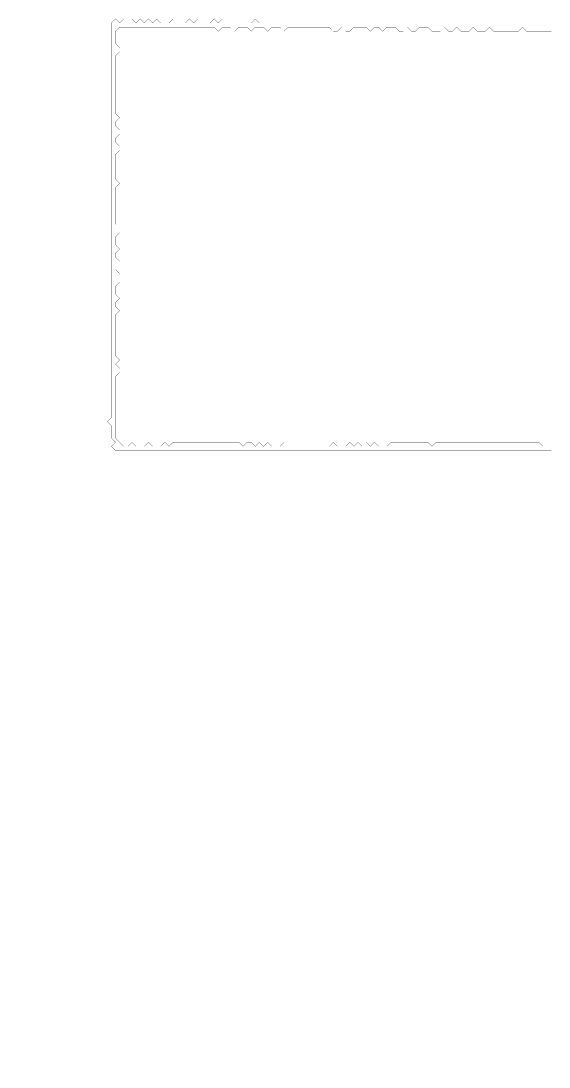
# Model space of a CAD drawing. Header units: metres. Extents: x 0 to 5012, y -5012 to 0.
# Drawn here: x 0 to 1260, y -5012 to -2516 of the extents above; entities that cross this region are included whole.
import ezdxf

# ---------------------------------------------------------------- set-up
doc = ezdxf.new("R2010")
doc.units = ezdxf.units.M
doc.layers.add('conductor', color=1, linetype='Continuous')
doc.layers.add('substrate', color=5, linetype='Continuous')

msp = doc.modelspace()

# ---------------------------------------------------------------- linework, layer by layer
at = {"layer": 'conductor', "const_width": 0.5}
msp.add_lwpolyline([(1265.3, -2540.4), (1255.5, -2540.4), (1245.7, -2540.4), (1235.9, -2540.4), (1226.1, -2540.4), (1216.3, -2540.4), (1206.5, -2540.4), (1196.6, -2530.6), (1186.8, -2540.4), (1177, -2540.4), (1167.2, -2540.4), (1157.4, -2540.4), (1147.6, -2540.4), (1137.8, -2540.4), (1128, -2540.4), (1118.2, -2530.6), (1108.4, -2540.4), (1098.6, -2540.4), (1088.8, -2540.4), (1078.9, -2530.6), (1069.1, -2540.4), (1059.3, -2540.4), (1049.5, -2540.4), (1039.7, -2530.6), (1029.9, -2540.4), (1020.1, -2540.4), (1010.3, -2530.6), (1000.5, -2540.4), (990.7, -2540.4), (980.9, -2540.4), (971.1, -2530.6), (961.2, -2530.6), (951.4, -2530.6), (941.6, -2540.4), (931.8, -2540.4), (922, -2530.6), (912.2, -2540.4), (902.4, -2540.4), (892.6, -2530.6), (882.8, -2530.6), (873, -2530.6), (863.2, -2540.4), (853.3, -2530.6), (843.5, -2530.6), (833.7, -2540.4), (823.9, -2530.6), (814.1, -2530.6), (804.3, -2530.6), (794.5, -2530.6), (784.7, -2540.4), (774.9, -2540.4), (765.1, -2530.6), (755.3, -2540.4), (745.5, -2540.4), (735.6, -2530.6), (725.8, -2530.6), (716, -2530.6), (706.2, -2530.6), (696.4, -2530.6), (686.6, -2530.6), (676.8, -2530.6), (667, -2530.6), (657.2, -2530.6), (647.4, -2530.6), (637.6, -2530.6), (627.8, -2540.4), (617.9, -2530.6), (608.1, -2530.6), (598.3, -2530.6), (588.5, -2540.4), (578.7, -2530.6), (568.9, -2530.6), (559.1, -2530.6), (549.3, -2540.4), (539.5, -2530.6), (529.7, -2530.6), (519.9, -2530.6), (510, -2540.4), (500.2, -2530.6), (490.4, -2530.6), (480.6, -2530.6), (470.8, -2540.4), (461, -2530.6), (451.2, -2530.6), (441.4, -2530.6), (431.6, -2530.6), (421.8, -2530.6), (412, -2530.6), (402.2, -2530.6), (392.3, -2530.6), (382.5, -2530.6), (372.7, -2530.6), (362.9, -2530.6), (353.1, -2530.6), (343.3, -2530.6), (333.5, -2530.6), (323.7, -2530.6), (313.9, -2530.6), (304.1, -2530.6), (294.3, -2530.6), (284.4, -2530.6), (274.6, -2530.6), (264.8, -2530.6), (255, -2530.6), (245.2, -2530.6), (235.4, -2530.6), (225.6, -2540.4), (225.6, -2550.2), (225.6, -2560), (225.6, -2569.9), (235.4, -2579.7), (235.4, -2589.5), (225.6, -2599.3), (225.6, -2609.1), (225.6, -2618.9), (225.6, -2628.7), (225.6, -2638.5), (225.6, -2648.3), (225.6, -2658.1), (225.6, -2667.9), (225.6, -2677.7), (225.6, -2687.6), (225.6, -2697.4), (225.6, -2707.2), (225.6, -2717), (225.6, -2726.8), (225.6, -2736.6), (235.4, -2746.4), (225.6, -2756.2), (225.6, -2766), (235.4, -2775.8), (235.4, -2785.6), (225.6, -2795.4), (225.6, -2805.3), (235.4, -2815.1), (235.4, -2824.9), (225.6, -2834.7), (225.6, -2844.5), (225.6, -2854.3), (225.6, -2864.1), (225.6, -2873.9), (225.6, -2883.7), (225.6, -2893.5), (235.4, -2903.3), (225.6, -2913.2), (225.6, -2923), (225.6, -2932.8), (225.6, -2942.6), (225.6, -2952.4), (225.6, -2962.2), (225.6, -2972), (225.6, -2981.8), (225.6, -2991.6), (225.6, -3001.4), (235.4, -3011.2), (235.4, -3021), (225.6, -3030.9), (225.6, -3040.7), (225.6, -3050.5), (235.4, -3060.3), (225.6, -3070.1), (225.6, -3079.9), (235.4, -3089.7), (235.4, -3099.5), (225.6, -3109.3), (235.4, -3119.1), (235.4, -3128.9), (235.4, -3138.8), (225.6, -3148.6), (225.6, -3158.4), (225.6, -3168.2), (235.4, -3178), (225.6, -3187.8), (225.6, -3197.6), (235.4, -3207.4), (225.6, -3217.2), (225.6, -3227), (225.6, -3236.8), (225.6, -3246.6), (225.6, -3256.5), (225.6, -3266.3), (225.6, -3276.1), (225.6, -3285.9), (225.6, -3295.7), (225.6, -3305.5), (225.6, -3315.3), (235.4, -3325.1), (225.6, -3334.9), (235.4, -3344.7), (235.4, -3354.5), (225.6, -3364.3), (225.6, -3374.2), (225.6, -3384), (225.6, -3393.8), (225.6, -3403.6), (225.6, -3413.4), (225.6, -3423.2), (225.6, -3433), (225.6, -3442.8), (225.6, -3452.6), (225.6, -3462.4), (225.6, -3472.2), (225.6, -3482.1), (225.6, -3491.9), (225.6, -3501.7), (225.6, -3511.5), (235.4, -3521.3), (245.2, -3531.1), (255, -3531.1), (264.8, -3521.3), (274.6, -3531.1), (284.4, -3531.1), (294.3, -3531.1), (304.1, -3521.3), (313.9, -3531.1), (323.7, -3531.1), (333.5, -3531.1), (343.3, -3521.3), (353.1, -3531.1), (362.9, -3521.3), (372.7, -3521.3), (382.5, -3521.3), (392.3, -3521.3), (402.2, -3521.3), (412, -3521.3), (421.8, -3521.3), (431.6, -3521.3), (441.4, -3521.3), (451.2, -3521.3), (461, -3521.3), (470.8, -3521.3), (480.6, -3521.3), (490.4, -3521.3), (500.2, -3521.3), (510, -3521.3), (519.9, -3521.3), (529.7, -3531.1), (539.5, -3521.3), (549.3, -3521.3), (559.1, -3531.1), (568.9, -3521.3), (578.7, -3531.1), (588.5, -3521.3), (598.3, -3531.1), (608.1, -3531.1), (617.9, -3531.1), (627.8, -3521.3), (637.6, -3531.1), (647.4, -3531.1), (657.2, -3531.1), (667, -3531.1), (676.8, -3531.1), (686.6, -3531.1), (696.4, -3531.1), (706.2, -3531.1), (716, -3531.1), (725.8, -3531.1), (735.6, -3531.1), (745.5, -3521.3), (755.3, -3531.1), (765.1, -3531.1), (774.9, -3531.1), (784.7, -3521.3), (794.5, -3531.1), (804.3, -3521.3), (814.1, -3531.1), (823.9, -3521.3), (833.7, -3531.1), (843.5, -3521.3), (853.3, -3531.1), (863.2, -3531.1), (873, -3531.1), (882.8, -3521.3), (892.6, -3521.3), (902.4, -3521.3), (912.2, -3521.3), (922, -3521.3), (931.8, -3521.3), (941.6, -3521.3), (951.4, -3521.3), (961.2, -3521.3), (971.1, -3521.3), (980.9, -3531.1), (990.7, -3521.3), (1000.5, -3521.3), (1010.3, -3521.3), (1020.1, -3521.3), (1029.9, -3521.3), (1039.7, -3521.3), (1049.5, -3521.3), (1059.3, -3521.3), (1069.1, -3521.3), (1078.9, -3521.3), (1088.8, -3521.3), (1098.6, -3521.3), (1108.4, -3521.3), (1118.2, -3521.3), (1128, -3521.3), (1137.8, -3521.3), (1147.6, -3521.3), (1157.4, -3521.3), (1167.2, -3521.3), (1177, -3521.3), (1186.8, -3521.3), (1196.6, -3521.3), (1206.5, -3521.3), (1216.3, -3521.3), (1226.1, -3521.3), (1235.9, -3521.3), (1245.7, -3531.1), (1255.5, -3531.1), (1265.3, -3531.1)], dxfattribs=at)
at = {"layer": 'substrate', "const_width": 0.5}
for points in [[(0, -2511), (0, -2520.8), (0, -2530.6), (0, -2540.4), (0, -2550.2), (0, -2560), (0, -2569.9), (0, -2579.7), (0, -2589.5), (0, -2599.3), (0, -2609.1), (0, -2618.9), (0, -2628.7), (0, -2638.5), (0, -2648.3), (0, -2658.1), (0, -2667.9), (0, -2677.7), (0, -2687.6), (0, -2697.4), (0, -2707.2), (0, -2717), (0, -2726.8), (0, -2736.6), (0, -2746.4), (0, -2756.2), (0, -2766), (0, -2775.8), (0, -2785.6), (0, -2795.4), (0, -2805.3), (0, -2815.1), (0, -2824.9), (0, -2834.7), (0, -2844.5), (0, -2854.3), (0, -2864.1), (0, -2873.9), (0, -2883.7), (0, -2893.5), (0, -2903.3), (0, -2913.2), (0, -2923), (0, -2932.8), (0, -2942.6), (0, -2952.4), (0, -2962.2), (0, -2972), (0, -2981.8), (0, -2991.6), (0, -3001.4), (0, -3011.2), (0, -3021), (0, -3030.9), (0, -3040.7), (0, -3050.5), (0, -3060.3), (0, -3070.1), (0, -3079.9), (0, -3089.7), (0, -3099.5), (0, -3109.3), (0, -3119.1), (0, -3128.9), (0, -3138.8), (0, -3148.6), (0, -3158.4), (0, -3168.2), (0, -3178), (0, -3187.8), (0, -3197.6), (0, -3207.4), (0, -3217.2), (0, -3227), (0, -3236.8), (0, -3246.6), (0, -3256.5), (0, -3266.3), (0, -3276.1), (0, -3285.9), (0, -3295.7), (0, -3305.5), (0, -3315.3), (0, -3325.1), (0, -3334.9), (0, -3344.7), (0, -3354.5), (0, -3364.3), (0, -3374.2), (0, -3384), (0, -3393.8), (0, -3403.6), (0, -3413.4), (0, -3423.2), (0, -3433), (0, -3442.8), (0, -3452.6), (0, -3462.4), (0, -3472.2), (0, -3482.1), (0, -3491.9), (0, -3501.7), (0, -3511.5), (0, -3521.3), (0, -3531.1), (0, -3540.9), (0, -3550.7), (0, -3560.5), (0, -3570.3), (0, -3580.1), (0, -3589.9), (0, -3599.8), (0, -3609.6), (0, -3619.4), (0, -3629.2), (0, -3639), (0, -3648.8), (0, -3658.6), (0, -3668.4), (0, -3678.2), (0, -3688), (0, -3697.8), (0, -3707.6), (0, -3717.5), (0, -3727.3), (0, -3737.1), (0, -3746.9), (0, -3756.7), (0, -3766.5), (0, -3776.3), (0, -3786.1), (0, -3795.9), (0, -3805.7), (0, -3815.5), (0, -3825.4), (0, -3835.2), (0, -3845), (0, -3854.8), (0, -3864.6), (0, -3874.4), (0, -3884.2), (0, -3894), (0, -3903.8), (0, -3913.6), (0, -3923.4), (0, -3933.2), (0, -3943.1), (0, -3952.9), (0, -3962.7), (0, -3972.5), (0, -3982.3), (0, -3992.1), (0, -4001.9), (0, -4011.7), (0, -4021.5), (0, -4031.3), (0, -4041.1), (0, -4050.9), (0, -4060.8), (0, -4070.6), (0, -4080.4), (0, -4090.2), (0, -4100), (0, -4109.8), (0, -4119.6), (0, -4129.4), (0, -4139.2), (0, -4149), (0, -4158.8), (0, -4168.7), (0, -4178.5), (0, -4188.3), (0, -4198.1), (0, -4207.9), (0, -4217.7), (0, -4227.5), (0, -4237.3), (0, -4247.1), (0, -4256.9), (0, -4266.7), (0, -4276.5), (0, -4286.4), (0, -4296.2), (0, -4306), (0, -4315.8), (0, -4325.6), (0, -4335.4), (0, -4345.2), (0, -4355), (0, -4364.8), (0, -4374.6), (0, -4384.4), (0, -4394.2), (0, -4404.1), (0, -4413.9), (0, -4423.7), (0, -4433.5), (0, -4443.3), (0, -4453.1), (0, -4462.9), (0, -4472.7), (0, -4482.5), (0, -4492.3), (0, -4502.1), (0, -4512), (0, -4521.8), (0, -4531.6), (0, -4541.4), (0, -4551.2), (0, -4561), (0, -4570.8), (0, -4580.6), (0, -4590.4), (0, -4600.2), (0, -4610), (0, -4619.8), (0, -4629.7), (0, -4639.5), (0, -4649.3), (0, -4659.1), (0, -4668.9), (0, -4678.7), (0, -4688.5), (0, -4698.3), (0, -4708.1), (0, -4717.9), (0, -4727.7), (0, -4737.6), (0, -4747.4), (0, -4757.2), (0, -4767), (0, -4776.8), (0, -4786.6), (0, -4796.4), (0, -4806.2), (0, -4816), (0, -4825.8), (0, -4835.6), (0, -4845.4), (0, -4855.3), (0, -4865.1), (0, -4874.9), (0, -4884.7), (0, -4894.5), (0, -4904.3), (0, -4914.1), (0, -4923.9), (0, -4933.7), (0, -4943.5), (0, -4953.3), (0, -4963.1), (0, -4973), (0, -4982.8), (0, -4992.6), (0, -5002.4), (0, -5012.2), (9.8, -5012.2), (19.6, -5012.2), (29.4, -5012.2), (39.2, -5012.2), (49, -5012.2), (58.9, -5012.2), (68.7, -5012.2), (78.5, -5012.2), (88.3, -5012.2), (98.1, -5012.2), (107.9, -5012.2), (117.7, -5012.2), (127.5, -5012.2), (137.3, -5012.2), (147.1, -5012.2), (156.9, -5012.2), (166.7, -5012.2), (176.6, -5012.2), (186.4, -5012.2), (196.2, -5012.2), (206, -5012.2), (215.8, -5012.2), (225.6, -5012.2), (235.4, -5012.2), (245.2, -5012.2), (255, -5012.2), (264.8, -5012.2), (274.6, -5012.2), (284.4, -5012.2), (294.3, -5012.2), (304.1, -5012.2), (313.9, -5012.2), (323.7, -5012.2), (333.5, -5012.2), (343.3, -5012.2), (353.1, -5012.2), (362.9, -5012.2), (372.7, -5012.2), (382.5, -5012.2), (392.3, -5012.2), (402.2, -5012.2), (412, -5012.2), (421.8, -5012.2), (431.6, -5012.2), (441.4, -5012.2), (451.2, -5012.2), (461, -5012.2), (470.8, -5012.2), (480.6, -5012.2), (490.4, -5012.2), (500.2, -5012.2), (510, -5012.2), (519.9, -5012.2), (529.7, -5012.2), (539.5, -5012.2), (549.3, -5012.2), (559.1, -5012.2), (568.9, -5012.2), (578.7, -5012.2), (588.5, -5012.2), (598.3, -5012.2), (608.1, -5012.2), (617.9, -5012.2), (627.8, -5012.2), (637.6, -5012.2), (647.4, -5012.2), (657.2, -5012.2), (667, -5012.2), (676.8, -5012.2), (686.6, -5012.2), (696.4, -5012.2), (706.2, -5012.2), (716, -5012.2), (725.8, -5012.2), (735.6, -5012.2), (745.5, -5012.2), (755.3, -5012.2), (765.1, -5012.2), (774.9, -5012.2), (784.7, -5012.2), (794.5, -5012.2), (804.3, -5012.2), (814.1, -5012.2), (823.9, -5012.2), (833.7, -5012.2), (843.5, -5012.2), (853.3, -5012.2), (863.2, -5012.2), (873, -5012.2), (882.8, -5012.2), (892.6, -5012.2), (902.4, -5012.2), (912.2, -5012.2), (922, -5012.2), (931.8, -5012.2), (941.6, -5012.2), (951.4, -5012.2), (961.2, -5012.2), (971.1, -5012.2), (980.9, -5012.2), (990.7, -5012.2), (1000.5, -5012.2), (1010.3, -5012.2), (1020.1, -5012.2), (1029.9, -5012.2), (1039.7, -5012.2), (1049.5, -5012.2), (1059.3, -5012.2), (1069.1, -5012.2), (1078.9, -5012.2), (1088.8, -5012.2), (1098.6, -5012.2), (1108.4, -5012.2), (1118.2, -5012.2), (1128, -5012.2), (1137.8, -5012.2), (1147.6, -5012.2), (1157.4, -5012.2), (1167.2, -5012.2), (1177, -5012.2), (1186.8, -5012.2), (1196.6, -5012.2), (1206.5, -5012.2), (1216.3, -5012.2), (1226.1, -5012.2), (1235.9, -5012.2), (1245.7, -5012.2), (1255.5, -5012.2), (1265.3, -5012.2)], [(1265.3, -3540.9), (1255.5, -3540.9), (1245.7, -3540.9), (1235.9, -3540.9), (1226.1, -3540.9), (1216.3, -3540.9), (1206.5, -3540.9), (1196.6, -3540.9), (1186.8, -3540.9), (1177, -3540.9), (1167.2, -3540.9), (1157.4, -3540.9), (1147.6, -3540.9), (1137.8, -3540.9), (1128, -3540.9), (1118.2, -3540.9), (1108.4, -3540.9), (1098.6, -3540.9), (1088.8, -3540.9), (1078.9, -3540.9), (1069.1, -3540.9), (1059.3, -3540.9), (1049.5, -3540.9), (1039.7, -3540.9), (1029.9, -3540.9), (1020.1, -3540.9), (1010.3, -3540.9), (1000.5, -3540.9), (990.7, -3540.9), (980.9, -3540.9), (971.1, -3540.9), (961.2, -3540.9), (951.4, -3540.9), (941.6, -3540.9), (931.8, -3540.9), (922, -3540.9), (912.2, -3540.9), (902.4, -3540.9), (892.6, -3540.9), (882.8, -3540.9), (873, -3540.9), (863.2, -3540.9), (853.3, -3540.9), (843.5, -3540.9), (833.7, -3540.9), (823.9, -3540.9), (814.1, -3540.9), (804.3, -3540.9), (794.5, -3540.9), (784.7, -3540.9), (774.9, -3540.9), (765.1, -3540.9), (755.3, -3540.9), (745.5, -3540.9), (735.6, -3540.9), (725.8, -3540.9), (716, -3540.9), (706.2, -3540.9), (696.4, -3540.9), (686.6, -3540.9), (676.8, -3540.9), (667, -3540.9), (657.2, -3540.9), (647.4, -3540.9), (637.6, -3540.9), (627.8, -3540.9), (617.9, -3540.9), (608.1, -3540.9), (598.3, -3540.9), (588.5, -3540.9), (578.7, -3540.9), (568.9, -3540.9), (559.1, -3540.9), (549.3, -3540.9), (539.5, -3540.9), (529.7, -3540.9), (519.9, -3540.9), (510, -3540.9), (500.2, -3540.9), (490.4, -3540.9), (480.6, -3540.9), (470.8, -3540.9), (461, -3540.9), (451.2, -3540.9), (441.4, -3540.9), (431.6, -3540.9), (421.8, -3540.9), (412, -3540.9), (402.2, -3540.9), (392.3, -3540.9), (382.5, -3540.9), (372.7, -3540.9), (362.9, -3540.9), (353.1, -3540.9), (343.3, -3540.9), (333.5, -3540.9), (323.7, -3540.9), (313.9, -3540.9), (304.1, -3540.9), (294.3, -3540.9), (284.4, -3540.9), (274.6, -3540.9), (264.8, -3540.9), (255, -3540.9), (245.2, -3540.9), (235.4, -3540.9), (225.6, -3540.9), (215.8, -3531.1), (225.6, -3521.3), (215.8, -3511.5), (215.8, -3501.7), (215.8, -3491.9), (215.8, -3482.1), (206, -3472.2), (215.8, -3462.4), (215.8, -3452.6), (215.8, -3442.8), (215.8, -3433), (215.8, -3423.2), (215.8, -3413.4), (215.8, -3403.6), (215.8, -3393.8), (215.8, -3384), (215.8, -3374.2), (215.8, -3364.3), (215.8, -3354.5), (215.8, -3344.7), (215.8, -3334.9), (215.8, -3325.1), (215.8, -3315.3), (215.8, -3305.5), (215.8, -3295.7), (215.8, -3285.9), (215.8, -3276.1), (215.8, -3266.3), (215.8, -3256.5), (215.8, -3246.6), (215.8, -3236.8), (215.8, -3227), (215.8, -3217.2), (215.8, -3207.4), (215.8, -3197.6), (215.8, -3187.8), (215.8, -3178), (215.8, -3168.2), (215.8, -3158.4), (215.8, -3148.6), (215.8, -3138.8), (215.8, -3128.9), (215.8, -3119.1), (215.8, -3109.3), (215.8, -3099.5), (215.8, -3089.7), (215.8, -3079.9), (215.8, -3070.1), (215.8, -3060.3), (215.8, -3050.5), (215.8, -3040.7), (215.8, -3030.9), (215.8, -3021), (215.8, -3011.2), (215.8, -3001.4), (215.8, -2991.6), (215.8, -2981.8), (215.8, -2972), (215.8, -2962.2), (215.8, -2952.4), (215.8, -2942.6), (215.8, -2932.8), (215.8, -2923), (215.8, -2913.2), (215.8, -2903.3), (215.8, -2893.5), (215.8, -2883.7), (215.8, -2873.9), (215.8, -2864.1), (215.8, -2854.3), (215.8, -2844.5), (215.8, -2834.7), (215.8, -2824.9), (215.8, -2815.1), (215.8, -2805.3), (215.8, -2795.4), (215.8, -2785.6), (215.8, -2775.8), (215.8, -2766), (215.8, -2756.2), (215.8, -2746.4), (215.8, -2736.6), (215.8, -2726.8), (215.8, -2717), (215.8, -2707.2), (215.8, -2697.4), (215.8, -2687.6), (215.8, -2677.7), (215.8, -2667.9), (215.8, -2658.1), (215.8, -2648.3), (215.8, -2638.5), (215.8, -2628.7), (215.8, -2618.9), (215.8, -2609.1), (215.8, -2599.3), (215.8, -2589.5), (215.8, -2579.7), (215.8, -2569.9), (215.8, -2560), (215.8, -2550.2), (215.8, -2540.4), (215.8, -2530.6), (215.8, -2520.8), (225.6, -2511), (235.4, -2520.8), (245.2, -2511)], [(264.8, -2511), (274.6, -2520.8), (284.4, -2511), (294.3, -2520.8), (304.1, -2511), (313.9, -2520.8), (323.7, -2511), (333.5, -2520.8), (343.3, -2520.8), (353.1, -2520.8), (362.9, -2511), (372.7, -2520.8), (382.5, -2520.8), (392.3, -2520.8), (402.2, -2511), (412, -2520.8), (421.8, -2511), (431.6, -2520.8), (441.4, -2520.8), (451.2, -2520.8), (461, -2511), (470.8, -2520.8), (480.6, -2511), (490.4, -2520.8), (500.2, -2520.8), (510, -2520.8), (519.9, -2520.8), (529.7, -2520.8), (539.5, -2520.8), (549.3, -2520.8), (559.1, -2511), (568.9, -2520.8), (578.7, -2520.8), (588.5, -2520.8), (598.3, -2520.8), (608.1, -2520.8), (617.9, -2520.8), (627.8, -2520.8), (637.6, -2520.8), (647.4, -2520.8), (657.2, -2520.8), (667, -2520.8), (676.8, -2520.8), (686.6, -2520.8), (696.4, -2520.8), (706.2, -2520.8), (716, -2520.8), (725.8, -2520.8), (735.6, -2520.8), (745.5, -2520.8), (755.3, -2520.8), (765.1, -2520.8), (774.9, -2520.8), (784.7, -2520.8), (794.5, -2520.8), (804.3, -2520.8), (814.1, -2520.8), (823.9, -2520.8), (833.7, -2520.8), (843.5, -2520.8), (853.3, -2520.8), (863.2, -2520.8), (873, -2520.8), (882.8, -2520.8), (892.6, -2520.8), (902.4, -2520.8), (912.2, -2520.8), (922, -2520.8), (931.8, -2520.8), (941.6, -2520.8), (951.4, -2520.8), (961.2, -2520.8), (971.1, -2520.8), (980.9, -2520.8), (990.7, -2520.8), (1000.5, -2520.8), (1010.3, -2520.8), (1020.1, -2520.8), (1029.9, -2520.8), (1039.7, -2520.8), (1049.5, -2520.8), (1059.3, -2520.8), (1069.1, -2520.8), (1078.9, -2520.8), (1088.8, -2520.8), (1098.6, -2520.8), (1108.4, -2520.8), (1118.2, -2520.8), (1128, -2520.8), (1137.8, -2520.8), (1147.6, -2520.8), (1157.4, -2520.8), (1167.2, -2520.8), (1177, -2520.8), (1186.8, -2520.8), (1196.6, -2520.8), (1206.5, -2520.8), (1216.3, -2520.8), (1226.1, -2520.8), (1235.9, -2520.8), (1245.7, -2520.8), (1255.5, -2520.8), (1265.3, -2520.8)]]:
    msp.add_lwpolyline(points, dxfattribs=at)

doc.saveas('drawing.dxf')
